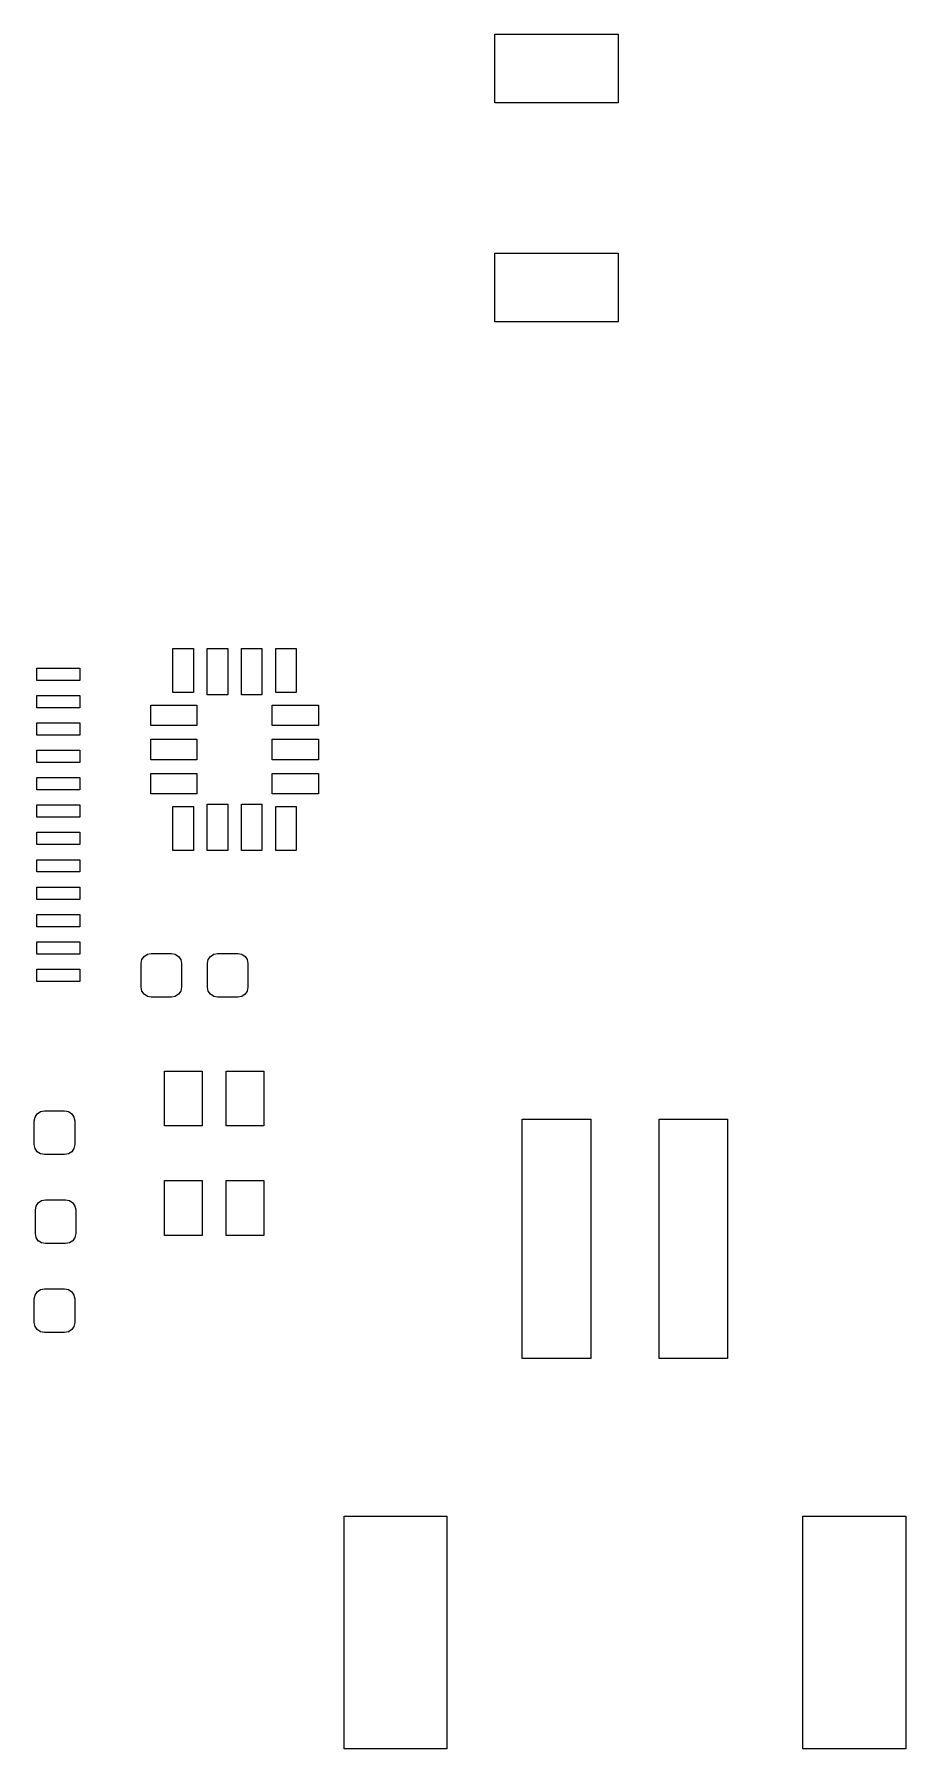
# Model space of a CAD drawing. Extents: x 0.07 to 1.85, y 0.05 to 1.13.
# Drawn here: x 1.353 to 1.854, y 0.051 to 1.037 of the extents above; entities that cross this region are included whole.
import ezdxf

# ---------------------------------------------------------------- set-up
doc = ezdxf.new("R2010")
doc.units = 0
doc.header["$MEASUREMENT"] = 0
doc.layers.add('BLACK', color=7, linetype='CONTINUOUS')

msp = doc.modelspace()

# ---------------------------------------------------------------- linework, layer by layer
at = {"layer": 'BLACK', "linetype": 'CONTINUOUS'}
for p, q in [((1.61811, 0.99803), (1.61811, 1.0374)), ((1.61811, 1.0374), (1.68898, 1.0374)), ((1.68898, 1.0374), (1.68898, 0.99803)), ((1.68898, 0.99803), (1.61811, 0.99803)), ((1.61811, 0.87205), (1.61811, 0.91142)), ((1.61811, 0.91142), (1.68898, 0.91142)), ((1.68898, 0.91142), (1.68898, 0.87205)), ((1.68898, 0.87205), (1.61811, 0.87205)), ((1.43307, 0.65886), (1.43307, 0.68406)), ((1.43307, 0.68406), (1.44488, 0.68406)), ((1.44488, 0.68406), (1.44488, 0.65886)), ((1.45276, 0.65748), (1.45276, 0.68406)), ((1.45276, 0.68406), (1.46457, 0.68406)), ((1.46457, 0.68406), (1.46457, 0.65748)), ((1.47244, 0.65748), (1.47244, 0.68406)), ((1.47244, 0.68406), (1.48425, 0.68406)), ((1.48425, 0.68406), (1.48425, 0.65748)), ((1.49213, 0.65886), (1.49213, 0.68406)), ((1.49213, 0.68406), (1.50394, 0.68406)), ((1.50394, 0.68406), (1.50394, 0.65886)), ((1.35472, 0.66575), (1.35472, 0.67283)), ((1.35472, 0.67283), (1.37953, 0.67283)), ((1.37953, 0.67283), (1.37953, 0.66575)), ((1.37953, 0.66575), (1.35472, 0.66575)), ((1.35472, 0.65), (1.35472, 0.65709)), ((1.35472, 0.65709), (1.37953, 0.65709)), ((1.37953, 0.65709), (1.37953, 0.65)), ((1.42028, 0.63976), (1.42028, 0.65157)), ((1.42028, 0.65157), (1.44685, 0.65157)), ((1.44488, 0.65886), (1.43307, 0.65886)), ((1.44685, 0.65157), (1.44685, 0.63976)), ((1.46457, 0.65748), (1.45276, 0.65748)), ((1.48425, 0.65748), (1.47244, 0.65748)), ((1.49016, 0.63976), (1.49016, 0.65157)), ((1.49016, 0.65157), (1.51673, 0.65157)), ((1.50394, 0.65886), (1.49213, 0.65886)), ((1.51673, 0.65157), (1.51673, 0.63976)), ((1.37953, 0.65), (1.35472, 0.65)), ((1.35472, 0.63425), (1.35472, 0.64134)), ((1.35472, 0.64134), (1.37953, 0.64134)), ((1.37953, 0.64134), (1.37953, 0.63425)), ((1.37953, 0.63425), (1.35472, 0.63425)), ((1.44685, 0.63976), (1.42028, 0.63976)), ((1.42028, 0.62008), (1.42028, 0.63189)), ((1.42028, 0.63189), (1.44685, 0.63189)), ((1.44685, 0.63189), (1.44685, 0.62008)), ((1.51673, 0.63976), (1.49016, 0.63976)), ((1.49016, 0.62008), (1.49016, 0.63189)), ((1.49016, 0.63189), (1.51673, 0.63189)), ((1.51673, 0.63189), (1.51673, 0.62008)), ((1.35472, 0.6185), (1.35472, 0.62559)), ((1.35472, 0.62559), (1.37953, 0.62559)), ((1.37953, 0.62559), (1.37953, 0.6185)), ((1.37953, 0.6185), (1.35472, 0.6185)), ((1.44685, 0.62008), (1.42028, 0.62008)), ((1.42028, 0.60039), (1.42028, 0.6122)), ((1.42028, 0.6122), (1.44685, 0.6122)), ((1.44685, 0.6122), (1.44685, 0.60039)), ((1.51673, 0.62008), (1.49016, 0.62008)), ((1.49016, 0.60039), (1.49016, 0.6122)), ((1.49016, 0.6122), (1.51673, 0.6122)), ((1.51673, 0.6122), (1.51673, 0.60039)), ((1.35472, 0.60276), (1.35472, 0.60984)), ((1.35472, 0.60984), (1.37953, 0.60984)), ((1.37953, 0.60276), (1.35472, 0.60276)), ((1.37953, 0.60984), (1.37953, 0.60276)), ((1.35472, 0.58701), (1.35472, 0.59409)), ((1.35472, 0.59409), (1.37953, 0.59409)), ((1.37953, 0.59409), (1.37953, 0.58701)), ((1.44685, 0.60039), (1.42028, 0.60039)), ((1.43307, 0.56791), (1.43307, 0.59311)), ((1.43307, 0.59311), (1.44488, 0.59311)), ((1.44488, 0.59311), (1.44488, 0.56791)), ((1.45276, 0.56791), (1.45276, 0.59449)), ((1.45276, 0.59449), (1.46457, 0.59449)), ((1.46457, 0.59449), (1.46457, 0.56791)), ((1.47244, 0.56791), (1.47244, 0.59449)), ((1.47244, 0.59449), (1.48425, 0.59449)), ((1.48425, 0.59449), (1.48425, 0.56791)), ((1.51673, 0.60039), (1.49016, 0.60039)), ((1.49213, 0.56791), (1.49213, 0.59311)), ((1.49213, 0.59311), (1.50394, 0.59311)), ((1.50394, 0.59311), (1.50394, 0.56791)), ((1.37953, 0.58701), (1.35472, 0.58701)), ((1.35472, 0.57126), (1.35472, 0.57835)), ((1.35472, 0.57835), (1.37953, 0.57835)), ((1.37953, 0.57835), (1.37953, 0.57126)), ((1.37953, 0.57126), (1.35472, 0.57126)), ((1.35472, 0.55551), (1.35472, 0.5626)), ((1.35472, 0.5626), (1.37953, 0.5626)), ((1.37953, 0.5626), (1.37953, 0.55551)), ((1.44488, 0.56791), (1.43307, 0.56791)), ((1.46457, 0.56791), (1.45276, 0.56791)), ((1.48425, 0.56791), (1.47244, 0.56791)), ((1.50394, 0.56791), (1.49213, 0.56791)), ((1.37953, 0.55551), (1.35472, 0.55551)), ((1.35472, 0.53976), (1.35472, 0.54685)), ((1.35472, 0.54685), (1.37953, 0.54685)), ((1.37953, 0.54685), (1.37953, 0.53976)), ((1.37953, 0.53976), (1.35472, 0.53976)), ((1.35472, 0.52402), (1.35472, 0.5311)), ((1.35472, 0.5311), (1.37953, 0.5311)), ((1.37953, 0.52402), (1.35472, 0.52402)), ((1.37953, 0.5311), (1.37953, 0.52402)), ((1.35472, 0.50827), (1.35472, 0.51535)), ((1.35472, 0.51535), (1.37953, 0.51535)), ((1.37953, 0.51535), (1.37953, 0.50827)), ((1.37953, 0.50827), (1.35472, 0.50827)), ((1.41476, 0.50285), (1.41521, 0.50508)), ((1.41521, 0.50508), (1.41646, 0.50696)), ((1.41646, 0.50696), (1.41835, 0.50822)), ((1.41835, 0.50822), (1.42057, 0.50866)), ((1.42057, 0.50866), (1.43219, 0.50866)), ((1.43219, 0.50866), (1.43441, 0.50822)), ((1.43441, 0.50822), (1.43629, 0.50696)), ((1.43629, 0.50696), (1.43755, 0.50508)), ((1.43755, 0.50508), (1.43799, 0.50285)), ((1.45295, 0.50285), (1.45339, 0.50508)), ((1.45339, 0.50508), (1.45465, 0.50696)), ((1.45465, 0.50696), (1.45654, 0.50822)), ((1.45654, 0.50822), (1.45876, 0.50866)), ((1.45876, 0.50866), (1.47037, 0.50866)), ((1.47037, 0.50866), (1.4726, 0.50822)), ((1.4726, 0.50822), (1.47448, 0.50696)), ((1.47448, 0.50696), (1.47574, 0.50508)), ((1.47574, 0.50508), (1.47618, 0.50285)), ((1.35472, 0.49252), (1.35472, 0.49961)), ((1.35472, 0.49961), (1.37953, 0.49961)), ((1.37953, 0.49961), (1.37953, 0.49252)), ((1.41476, 0.48927), (1.41476, 0.50285)), ((1.43799, 0.50285), (1.43799, 0.48927)), ((1.45295, 0.48927), (1.45295, 0.50285)), ((1.47618, 0.50285), (1.47618, 0.48927)), ((1.37953, 0.49252), (1.35472, 0.49252)), ((1.41521, 0.48705), (1.41476, 0.48927)), ((1.41646, 0.48517), (1.41521, 0.48705)), ((1.41835, 0.48391), (1.41646, 0.48517)), ((1.42057, 0.48346), (1.41835, 0.48391)), ((1.43219, 0.48346), (1.42057, 0.48346)), ((1.43441, 0.48391), (1.43219, 0.48346)), ((1.43629, 0.48517), (1.43441, 0.48391)), ((1.43755, 0.48705), (1.43629, 0.48517)), ((1.43799, 0.48927), (1.43755, 0.48705)), ((1.45339, 0.48705), (1.45295, 0.48927)), ((1.45465, 0.48517), (1.45339, 0.48705)), ((1.45654, 0.48391), (1.45465, 0.48517)), ((1.45876, 0.48346), (1.45654, 0.48391)), ((1.47037, 0.48346), (1.45876, 0.48346)), ((1.4726, 0.48391), (1.47037, 0.48346)), ((1.47448, 0.48517), (1.4726, 0.48391)), ((1.47574, 0.48705), (1.47448, 0.48517)), ((1.47618, 0.48927), (1.47574, 0.48705)), ((1.42815, 0.40945), (1.42815, 0.44094)), ((1.42815, 0.44094), (1.4498, 0.44094)), ((1.4498, 0.44094), (1.4498, 0.40945)), ((1.46358, 0.40945), (1.46358, 0.44094)), ((1.46358, 0.44094), (1.48524, 0.44094)), ((1.48524, 0.44094), (1.48524, 0.40945)), ((1.35335, 0.4123), (1.35379, 0.41453)), ((1.35379, 0.41453), (1.35505, 0.41641)), ((1.35505, 0.41641), (1.35693, 0.41767)), ((1.35693, 0.41767), (1.35915, 0.41811)), ((1.35915, 0.41811), (1.37077, 0.41811)), ((1.37077, 0.41811), (1.37299, 0.41767)), ((1.37299, 0.41767), (1.37487, 0.41641)), ((1.37487, 0.41641), (1.37613, 0.41453)), ((1.37613, 0.41453), (1.37657, 0.4123)), ((1.35335, 0.39872), (1.35335, 0.4123)), ((1.37657, 0.4123), (1.37657, 0.39872)), ((1.4498, 0.40945), (1.42815, 0.40945)), ((1.48524, 0.40945), (1.46358, 0.40945)), ((1.63386, 0.27559), (1.63386, 0.41339)), ((1.63386, 0.41339), (1.67323, 0.41339)), ((1.67323, 0.41339), (1.67323, 0.27559)), ((1.7126, 0.27559), (1.7126, 0.41339)), ((1.7126, 0.41339), (1.75197, 0.41339)), ((1.75197, 0.41339), (1.75197, 0.27559)), ((1.35379, 0.3965), (1.35335, 0.39872)), ((1.35505, 0.39461), (1.35379, 0.3965)), ((1.35693, 0.39336), (1.35505, 0.39461)), ((1.37487, 0.39461), (1.37299, 0.39336)), ((1.37613, 0.3965), (1.37487, 0.39461)), ((1.37657, 0.39872), (1.37613, 0.3965)), ((1.35915, 0.39291), (1.35693, 0.39336)), ((1.37077, 0.39291), (1.35915, 0.39291)), ((1.37299, 0.39336), (1.37077, 0.39291)), ((1.42815, 0.34646), (1.42815, 0.37795)), ((1.42815, 0.37795), (1.4498, 0.37795)), ((1.4498, 0.37795), (1.4498, 0.34646)), ((1.46358, 0.34646), (1.46358, 0.37795)), ((1.46358, 0.37795), (1.48524, 0.37795)), ((1.48524, 0.37795), (1.48524, 0.34646)), ((1.35438, 0.36334), (1.35564, 0.36523)), ((1.35564, 0.36523), (1.35752, 0.36649)), ((1.35752, 0.36649), (1.35974, 0.36693)), ((1.35974, 0.36693), (1.37136, 0.36693)), ((1.37136, 0.36693), (1.37358, 0.36649)), ((1.37358, 0.36649), (1.37546, 0.36523)), ((1.37546, 0.36523), (1.37672, 0.36334)), ((1.35394, 0.36112), (1.35438, 0.36334)), ((1.35394, 0.34754), (1.35394, 0.36112)), ((1.37672, 0.36334), (1.37717, 0.36112)), ((1.37717, 0.36112), (1.37717, 0.34754)), ((1.35438, 0.34532), (1.35394, 0.34754)), ((1.35564, 0.34343), (1.35438, 0.34532)), ((1.37672, 0.34532), (1.37546, 0.34343)), ((1.37717, 0.34754), (1.37672, 0.34532)), ((1.4498, 0.34646), (1.42815, 0.34646)), ((1.48524, 0.34646), (1.46358, 0.34646)), ((1.35752, 0.34217), (1.35564, 0.34343)), ((1.35974, 0.34173), (1.35752, 0.34217)), ((1.37136, 0.34173), (1.35974, 0.34173)), ((1.37358, 0.34217), (1.37136, 0.34173)), ((1.37546, 0.34343), (1.37358, 0.34217)), ((1.35693, 0.31531), (1.35915, 0.31575)), ((1.35915, 0.31575), (1.37077, 0.31575)), ((1.37077, 0.31575), (1.37299, 0.31531)), ((1.35335, 0.30994), (1.35379, 0.31216)), ((1.35335, 0.29636), (1.35335, 0.30994)), ((1.35379, 0.31216), (1.35505, 0.31405)), ((1.35505, 0.31405), (1.35693, 0.31531)), ((1.37299, 0.31531), (1.37487, 0.31405)), ((1.37487, 0.31405), (1.37613, 0.31216)), ((1.37613, 0.31216), (1.37657, 0.30994)), ((1.37657, 0.30994), (1.37657, 0.29636)), ((1.35379, 0.29414), (1.35335, 0.29636)), ((1.37657, 0.29636), (1.37613, 0.29414)), ((1.35505, 0.29225), (1.35379, 0.29414)), ((1.35693, 0.29099), (1.35505, 0.29225)), ((1.35915, 0.29055), (1.35693, 0.29099)), ((1.37077, 0.29055), (1.35915, 0.29055)), ((1.37299, 0.29099), (1.37077, 0.29055)), ((1.37487, 0.29225), (1.37299, 0.29099)), ((1.37613, 0.29414), (1.37487, 0.29225)), ((1.67323, 0.27559), (1.63386, 0.27559)), ((1.75197, 0.27559), (1.7126, 0.27559)), ((1.5315, 0.05118), (1.5315, 0.18504)), ((1.5315, 0.18504), (1.59055, 0.18504)), ((1.59055, 0.18504), (1.59055, 0.05118)), ((1.79528, 0.05118), (1.79528, 0.18504)), ((1.79528, 0.18504), (1.85433, 0.18504)), ((1.85433, 0.18504), (1.85433, 0.05118)), ((1.59055, 0.05118), (1.5315, 0.05118)), ((1.85433, 0.05118), (1.79528, 0.05118))]:
    msp.add_line(p, q, dxfattribs=at)

doc.saveas('drawing.dxf')
